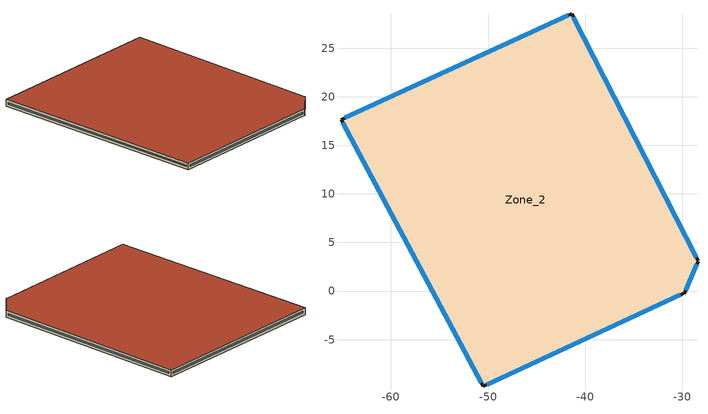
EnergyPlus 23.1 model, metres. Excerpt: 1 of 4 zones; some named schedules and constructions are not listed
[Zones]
Zone_2
 floor outside (90.1-2019 Nonresidential CZ 0 Exterior Floor (Mass)): -28.39,3.14 -28.39,3.09 -29.79,-0.26 -29.84,-0.23 -50.49,-9.79 -65.13,17.65 -41.39,28.54 z6
 wall outside (Slab_Mass): -28.39,3.14 -41.39,28.54 -65.13,17.65 -50.49,-9.79 -29.84,-0.23 / -29.79,-0.26 -28.39,3.09 z6:7
 window (90.1-2019 Nonresidential CZ 0 Glazing (Operable)): -28.57,3.49 -41.2,28.18 / -41.75,28.37 -64.77,17.82 / -64.95,17.3 -50.68,-9.44 / -50.13,-9.62 -30.2,-0.39 z6.4:6.6; -29.65,0.09 -28.54,2.74 z6.37:6.63
 roof outside (300mmInsulation 200mmConcrete): -28.39,3.14 -41.39,28.54 -65.13,17.65 -50.49,-9.79 -29.84,-0.23 -29.79,-0.26 -28.39,3.09 z7
[Schedule:Week:Daily]
CoolAvail_Zone_0_33: 0751f345-d5d0-4307-82f3-f661a4568864, a9833b3b-96a0-4eeb-b85f-57d8929c6c3b, 6991269c-b9aa-462c-be79-98573f8d0a61, eb0878b3-3201-4963-849b-b377936ec55f, 54d93122-1fad-48d4-8ec2-a4cfbf200033, 5c68d9ec-dc0f-4dfd-beab-3e619356a6b8, 4bf384bc-5e5c-473d-892c-18a55ea4f0dd, 0751f345-d5d0-4307-82f3-f661a4568864, 0751f345-d5d0-4307-82f3-f661a4568864, 0751f345-d5d0-4307-82f3-f661a4568864, 0751f345-d5d0-4307-82f3-f661a4568864, 0751f345-d5d0-4307-82f3-f661a4568864
CoolAvail_Zone_0_34: 1d237bff-bf8c-4a10-b286-95ece04a3911, a270f472-fa93-46f8-802f-f71a098b546d, 5dcfa3f4-b48f-4ffc-97f2-7eb63f7d3d07, c3aa5494-24d3-45d7-b516-87bb8ec23d34, fcb18845-ebea-4f31-86f1-5df8cd48a16c, 7e4e7b01-f123-4645-ae35-0cb7e939616a, eb714231-5e28-41e3-a01c-13b8b684d4d4, 1d237bff-bf8c-4a10-b286-95ece04a3911, 1d237bff-bf8c-4a10-b286-95ece04a3911, 1d237bff-bf8c-4a10-b286-95ece04a3911, 1d237bff-bf8c-4a10-b286-95ece04a3911, 1d237bff-bf8c-4a10-b286-95ece04a3911
CoolAvail_Zone_0_35: 92efe9e2-8fc0-47f5-8cf7-b6b37387d511, 9ca8ac30-1fac-4a4f-8247-5fa3b6bc3194, e1ffd640-36df-4ba9-bec8-7214d73c8f23, ace8b4cc-fa45-47e6-bd7e-9b220a0ce9d3, 9bc6f879-6f12-4e5e-92e3-6dcfde522f6b, 42cb72ba-f8b0-4015-b5cc-5b2d875678a5, 16d26286-9ffe-45ec-bc67-76b47c479397, 92efe9e2-8fc0-47f5-8cf7-b6b37387d511, 92efe9e2-8fc0-47f5-8cf7-b6b37387d511, 92efe9e2-8fc0-47f5-8cf7-b6b37387d511, 92efe9e2-8fc0-47f5-8cf7-b6b37387d511, 92efe9e2-8fc0-47f5-8cf7-b6b37387d511
CoolAvail_Zone_0_36: 55e889dd-4dae-4995-898c-ad8a9f51bc7e, efd2cf05-2017-4947-b8c0-f33db4a4d276, bbe52437-5b37-4489-8386-9451a95b19c0, 4e98c0e8-78ad-4bcd-bc3e-7136227225ec, 48a03e43-781b-496d-8560-723c7cccdeba, d3388979-3c5e-4230-b6ec-aed395f75b32, 073c58c9-18f4-41aa-a3cf-339a2f768554, 55e889dd-4dae-4995-898c-ad8a9f51bc7e, 55e889dd-4dae-4995-898c-ad8a9f51bc7e, 55e889dd-4dae-4995-898c-ad8a9f51bc7e, 55e889dd-4dae-4995-898c-ad8a9f51bc7e, 55e889dd-4dae-4995-898c-ad8a9f51bc7e
CoolAvail_Zone_0_37: 4c017381-4d16-4731-8fc3-243971d0ee49, 56b3d4db-7811-4886-9d11-afb64cb48239, ee12e77f-b086-40be-be66-8df6dc27f018, 9bfb682e-c95d-4846-b03b-9c5e61eed766, 11fd3836-8318-4e2a-9168-f7956faec835, 1341e78b-528d-4e30-a45e-b60320c59b85, 9de0474e-88da-4eaa-a37d-2cb33c93be46, 4c017381-4d16-4731-8fc3-243971d0ee49, 4c017381-4d16-4731-8fc3-243971d0ee49, 4c017381-4d16-4731-8fc3-243971d0ee49, 4c017381-4d16-4731-8fc3-243971d0ee49, 4c017381-4d16-4731-8fc3-243971d0ee49
CoolAvail_Zone_0_38: 270d7265-5569-4834-836e-14ea763d14b1, 5eae2b4f-ba89-4de8-9a66-ed23d8c94ec3, 55e889dd-4dae-4995-898c-ad8a9f51bc7e, e72a30ee-afd5-4c38-81d4-1741d3bfc490, 0bbae650-4b85-4186-ac13-a2241a039b25, be537a29-df93-45f4-82a5-a6e540831097, 49085668-f089-4469-b7cc-5da6593c33dc, 270d7265-5569-4834-836e-14ea763d14b1, 270d7265-5569-4834-836e-14ea763d14b1, 270d7265-5569-4834-836e-14ea763d14b1, 270d7265-5569-4834-836e-14ea763d14b1, 270d7265-5569-4834-836e-14ea763d14b1
CoolAvail_Zone_0_39: d9cda4d7-83c8-4eee-a7c2-86543e136363, e7a00f94-053c-48a9-8857-31547de9dffd, a428bd8e-12c6-459a-b90d-f09008c16182, 242fbfea-2699-4b8a-83d8-3d7f9bf805f5, d8fa28f5-71eb-40ea-92b3-eef93bd57c1f, 62923899-5e16-4868-9bbc-d5b7a669018b, 4c017381-4d16-4731-8fc3-243971d0ee49, d9cda4d7-83c8-4eee-a7c2-86543e136363, d9cda4d7-83c8-4eee-a7c2-86543e136363, d9cda4d7-83c8-4eee-a7c2-86543e136363, d9cda4d7-83c8-4eee-a7c2-86543e136363, d9cda4d7-83c8-4eee-a7c2-86543e136363
CoolAvail_Zone_0_40: da5f4b4d-dbc2-42f8-9c61-a1093e0cfce0, 7786bc1d-82dd-45e1-aa3c-e3446434291e, 6ecc3e0a-1c9c-428f-9147-e0da24135b1c, 24888a63-5f46-49d5-9103-4fb353aede8d, 53d2ad7c-864c-4c22-800d-4cc73c71abeb, 653bcc18-584a-4a4d-844b-ff51c25d83ab, aaf7f26e-acc7-4833-9f34-67514808f927, da5f4b4d-dbc2-42f8-9c61-a1093e0cfce0, da5f4b4d-dbc2-42f8-9c61-a1093e0cfce0, da5f4b4d-dbc2-42f8-9c61-a1093e0cfce0, da5f4b4d-dbc2-42f8-9c61-a1093e0cfce0, da5f4b4d-dbc2-42f8-9c61-a1093e0cfce0
CoolAvail_Zone_0_41: e0fbb3e3-1790-40f9-b837-f81f6f4af33a, 4bb2f1eb-4b39-46c7-be44-016ac7675e0f, b4618ad0-6dee-4ba9-a1f5-5fce1e1d22b9, 829d56c1-4dec-43c7-8c0b-9f2590b03830, f75b9e9c-cf17-426e-89d1-433b077fe83e, 429c1c22-c32e-4cfb-a638-74580e387c76, 0d278512-de6f-450f-a460-ce0183404bb3, e0fbb3e3-1790-40f9-b837-f81f6f4af33a, e0fbb3e3-1790-40f9-b837-f81f6f4af33a, e0fbb3e3-1790-40f9-b837-f81f6f4af33a, e0fbb3e3-1790-40f9-b837-f81f6f4af33a, e0fbb3e3-1790-40f9-b837-f81f6f4af33a
CoolAvail_Zone_0_42: e3299096-3ba9-41dc-9eec-98134773bb99, 437932f8-a298-4c79-ad8c-b6ad7c0ea8db, 2af4db76-ab77-4d71-8a2c-f6efab897275, 1bf97493-2525-4d0f-a431-4bc4cad97bd5, 7ba00e10-ea66-41d7-b338-968975e884bb, e470dc39-ab2a-4b4f-97fd-8518ad8b71fa, 6eecb054-86b3-400c-984a-dcca1d5fbc71, e3299096-3ba9-41dc-9eec-98134773bb99, e3299096-3ba9-41dc-9eec-98134773bb99, e3299096-3ba9-41dc-9eec-98134773bb99, e3299096-3ba9-41dc-9eec-98134773bb99, e3299096-3ba9-41dc-9eec-98134773bb99
CoolAvail_Zone_0_43: 83a65efa-9942-4f7b-8ec6-2ade82dc0e54, 4f636e90-c16d-4f8c-b812-f952bd1f73c2, 9d2e7766-5901-4576-8308-77e6e8b5c36c, 4fc50a1c-80a5-43ac-9a14-739c7503c9ff, aa52cdaa-5805-4605-9570-7e2a462150d8, c998a4b0-9a3e-4008-8cde-3158e55a9a80, 3d8626cd-6cde-48c8-a51a-3dec61c5f29f, 83a65efa-9942-4f7b-8ec6-2ade82dc0e54, 83a65efa-9942-4f7b-8ec6-2ade82dc0e54, 83a65efa-9942-4f7b-8ec6-2ade82dc0e54, 83a65efa-9942-4f7b-8ec6-2ade82dc0e54, 83a65efa-9942-4f7b-8ec6-2ade82dc0e54
CoolAvail_Zone_0_44: 53be161d-a272-44c2-a9a0-b321baa7687b, 075dd050-284f-48c6-b7ff-b34be319de05, 370041b8-3d16-4a39-9a6d-19057aa695aa, d7daef8c-e683-487b-8e61-8b84068055ae, d06a8f00-f862-418e-b585-eecbe0213b45, 2f645762-0e42-45aa-8577-e72d75af2df0, 64f102bd-1efe-44ce-a83b-11cafd964ddf, 53be161d-a272-44c2-a9a0-b321baa7687b, 53be161d-a272-44c2-a9a0-b321baa7687b, 53be161d-a272-44c2-a9a0-b321baa7687b, 53be161d-a272-44c2-a9a0-b321baa7687b, 53be161d-a272-44c2-a9a0-b321baa7687b
CoolAvail_Zone_0_45: bc7b5fe1-1840-40fd-a980-6b40b1dd7ed4, 88bc864f-68e4-4239-8a9a-7675c4ee05d2, 95e74dce-d210-4ab4-8928-48d33d6a8e2e, 492ee7e6-851f-48a4-aaf2-d69dca00f25b, a428bd8e-12c6-459a-b90d-f09008c16182, ea4d0cee-9d29-4a0a-9eb6-c17ef6949f6f, bc7b5fe1-1840-40fd-a980-6b40b1dd7ed4, bc7b5fe1-1840-40fd-a980-6b40b1dd7ed4, bc7b5fe1-1840-40fd-a980-6b40b1dd7ed4, bc7b5fe1-1840-40fd-a980-6b40b1dd7ed4, bc7b5fe1-1840-40fd-a980-6b40b1dd7ed4, bc7b5fe1-1840-40fd-a980-6b40b1dd7ed4
CoolAvail_Zone_0_46: 2e1048d4-6ae0-4844-96f5-6b8076d62b1c, 437932f8-a298-4c79-ad8c-b6ad7c0ea8db, de04d04a-28f8-4919-8fdf-c7397844d0ba, beef557f-be53-43da-b185-b81690d14c17, acd2e928-20f6-4991-8987-061cebab4bc7, 0769ad89-4922-46fa-86be-e5e11f80f1fa, 811eb0c4-df39-463f-a63d-4e00d9b2817e, 2e1048d4-6ae0-4844-96f5-6b8076d62b1c, 2e1048d4-6ae0-4844-96f5-6b8076d62b1c, 2e1048d4-6ae0-4844-96f5-6b8076d62b1c, 2e1048d4-6ae0-4844-96f5-6b8076d62b1c, 2e1048d4-6ae0-4844-96f5-6b8076d62b1c
CoolAvail_Zone_0_47: cfd1e8fc-f152-420b-92c9-655756a89879, 5fa0f4bf-647c-4e6c-bee9-f088ca3543b6, 0ca525b6-70f5-47a1-a66d-1491c270857f, 5edebba6-9b0d-41ef-b9bf-9f6c766f65e7, e5894386-8ebf-482e-8deb-2937a90b46d1, 520a3510-b5ef-42aa-a8dd-2d4a8aa3f53d, 7885c442-17fd-4be5-921d-82c1dd1a4911, cfd1e8fc-f152-420b-92c9-655756a89879, cfd1e8fc-f152-420b-92c9-655756a89879, cfd1e8fc-f152-420b-92c9-655756a89879, cfd1e8fc-f152-420b-92c9-655756a89879, cfd1e8fc-f152-420b-92c9-655756a89879
CoolAvail_Zone_0_48: f125d40a-070c-441a-87dd-d8b757f258c0, 2bdd6978-0b3d-4123-ae65-399032827d53, 6d3ce674-8959-4e7a-b9fb-a9f12f32f55c, ca12e35a-9830-41a2-9af4-f84982a6c99b, 61e857f3-1a93-4600-857d-8f1b3b0baa42, 9bc08fb0-1c56-410e-8b02-d8d992bc0d0f, e67b2c6a-2373-4d80-82e6-7d4b09873641, f125d40a-070c-441a-87dd-d8b757f258c0, f125d40a-070c-441a-87dd-d8b757f258c0, f125d40a-070c-441a-87dd-d8b757f258c0, f125d40a-070c-441a-87dd-d8b757f258c0, f125d40a-070c-441a-87dd-d8b757f258c0
CoolAvail_Zone_0_49: 6d8738ae-b7f0-481f-8b64-ea539d91de79, fe6191ea-b40e-4ba5-bedb-806e67bd7129, 58537cc2-10a3-4b98-a934-05ca0b6b8b16, e186b510-1964-4f2e-8018-9372b270c878, 56d61a98-7be1-4fe1-b86d-2bb6e64d82b2, 87b03664-63c1-4720-b1e1-75cce14292a7, da3a957f-c48f-4e44-8c34-af53eea30d64, 6d8738ae-b7f0-481f-8b64-ea539d91de79, 6d8738ae-b7f0-481f-8b64-ea539d91de79, 6d8738ae-b7f0-481f-8b64-ea539d91de79, 6d8738ae-b7f0-481f-8b64-ea539d91de79, 6d8738ae-b7f0-481f-8b64-ea539d91de79
CoolAvail_Zone_0_50: 384e79f7-c269-4999-a78c-5518ff3f1f47, 6ecc3e0a-1c9c-428f-9147-e0da24135b1c, f4831268-3cc7-41c8-9b97-16e3ab9158ac, 616afa62-1e71-4496-9ab0-f47cd830bcd3, 5f462a69-151b-4296-952d-169091b6d376, 5098d5d9-c8d9-4b69-8103-d1a0706dc672, 2af04244-796f-44f3-a123-6d7aced4bae8, 384e79f7-c269-4999-a78c-5518ff3f1f47, 384e79f7-c269-4999-a78c-5518ff3f1f47, 384e79f7-c269-4999-a78c-5518ff3f1f47, 384e79f7-c269-4999-a78c-5518ff3f1f47, 384e79f7-c269-4999-a78c-5518ff3f1f47
CoolAvail_Zone_0_51: 3fd10801-7045-48b6-8b62-b64a2d27dad3, ab01f3cf-1fb5-4afb-b9a4-a822b94847c2, d26ac9f7-d369-4222-9e68-858facbd4585, ee1cbf8b-552b-4fe2-b724-9603f843b784, 41336966-1481-4f37-86a5-c677b9c4d6cb, e823f13c-565c-4668-a10e-62aeca33f097, 58872164-54ae-43be-81f7-6971f585854c, 3fd10801-7045-48b6-8b62-b64a2d27dad3, 3fd10801-7045-48b6-8b62-b64a2d27dad3, 3fd10801-7045-48b6-8b62-b64a2d27dad3, 3fd10801-7045-48b6-8b62-b64a2d27dad3, 3fd10801-7045-48b6-8b62-b64a2d27dad3
CoolAvail_Zone_0_52: 7a5c81d5-b2a1-4d21-9557-3803c2419c3a, 7a5c81d5-b2a1-4d21-9557-3803c2419c3a, 7a5c81d5-b2a1-4d21-9557-3803c2419c3a, 7a5c81d5-b2a1-4d21-9557-3803c2419c3a, 7a5c81d5-b2a1-4d21-9557-3803c2419c3a, 7a5c81d5-b2a1-4d21-9557-3803c2419c3a, 7a5c81d5-b2a1-4d21-9557-3803c2419c3a, 7a5c81d5-b2a1-4d21-9557-3803c2419c3a, 7a5c81d5-b2a1-4d21-9557-3803c2419c3a, 7a5c81d5-b2a1-4d21-9557-3803c2419c3a, 7a5c81d5-b2a1-4d21-9557-3803c2419c3a, 7a5c81d5-b2a1-4d21-9557-3803c2419c3a
NatVentAvail_Zone_0_23: de7f1e9e-99f2-4530-bda8-a19bc34c7435, d56bf0af-3291-4f40-954d-ae387b4934eb, efd51ebc-5a75-44d6-b48b-5e39b90eab37, 50e62b72-050b-4bc5-816a-ec6022259602, df565528-e983-4a2f-9af0-023e517ec1fa, 6e948c41-f58b-4d70-b735-693d7d23265e, a4a8dd3c-0be9-4958-a505-003e072e7be9, de7f1e9e-99f2-4530-bda8-a19bc34c7435, de7f1e9e-99f2-4530-bda8-a19bc34c7435, de7f1e9e-99f2-4530-bda8-a19bc34c7435, de7f1e9e-99f2-4530-bda8-a19bc34c7435, de7f1e9e-99f2-4530-bda8-a19bc34c7435
NatVentAvail_Zone_0_24: ad55d434-6db8-480e-95ab-e4f5d2595acd, a91e2977-43bb-450e-858d-649fe32d594d, abaccf0b-f572-463a-ba2b-06eaf9dbe2ba, 60e00c5c-3424-42d9-a3b6-d22fd73a13ea, 9e92f452-ab2d-48ad-be8d-61b9bccbf211, 70c445c9-8c4a-4ff4-bf46-6278130bf734, e5ad0523-6fc6-447b-b171-9b96cebabecb, ad55d434-6db8-480e-95ab-e4f5d2595acd, ad55d434-6db8-480e-95ab-e4f5d2595acd, ad55d434-6db8-480e-95ab-e4f5d2595acd, ad55d434-6db8-480e-95ab-e4f5d2595acd, ad55d434-6db8-480e-95ab-e4f5d2595acd
NatVentAvail_Zone_0_25: e60a5f49-7e7a-409f-a5c2-957077f7fe8b, cae3acfb-d161-43ed-a65f-a440bfac94b9, bc7b5fe1-1840-40fd-a980-6b40b1dd7ed4, eb492800-efa5-4de2-972e-05f03c372e6c, f8645bc8-e094-466c-b9be-c50dcc2c0e01, 54c767f8-6b98-40b6-b93c-19719c3d406e, 33a80775-8e47-4f3b-85fb-f9fe996c441c, e60a5f49-7e7a-409f-a5c2-957077f7fe8b, e60a5f49-7e7a-409f-a5c2-957077f7fe8b, e60a5f49-7e7a-409f-a5c2-957077f7fe8b, e60a5f49-7e7a-409f-a5c2-957077f7fe8b, e60a5f49-7e7a-409f-a5c2-957077f7fe8b
NatVentAvail_Zone_0_26: 0cbc3ec2-dce3-40a9-9014-403458cbc8dd, 1aa73def-a9cd-4395-93c4-937f8a9c7bfa, 6403b646-7e0a-49ed-bd41-a394b5ecb90f, f5af6c6c-355f-4f13-a708-5c731e4a8922, 56ebb561-2b9d-4626-a585-189c94d4f024, 11e39c20-5615-48c8-8e21-3d2a08517842, 0a6634f9-ec93-4dce-9d44-1620e432f495, 0cbc3ec2-dce3-40a9-9014-403458cbc8dd, 0cbc3ec2-dce3-40a9-9014-403458cbc8dd, 0cbc3ec2-dce3-40a9-9014-403458cbc8dd, 0cbc3ec2-dce3-40a9-9014-403458cbc8dd, 0cbc3ec2-dce3-40a9-9014-403458cbc8dd
NatVentAvail_Zone_0_27: 6c88fd40-5f31-450c-9393-a7e399214261, 52a54ab8-a711-4575-a719-32434526ca14, 43894ad4-1c41-41d3-a07c-dbac19969555, 95a5ac8b-9768-4e2f-899a-ed802b7bd651, 75219a38-485e-43a5-963d-3f770a45d9b9, d17497ec-cfb7-448f-b247-fa41072ac7fb, c5cd9e20-25f1-4ee0-87f7-34e8a7739968, 6c88fd40-5f31-450c-9393-a7e399214261, 6c88fd40-5f31-450c-9393-a7e399214261, 6c88fd40-5f31-450c-9393-a7e399214261, 6c88fd40-5f31-450c-9393-a7e399214261, 6c88fd40-5f31-450c-9393-a7e399214261
NatVentAvail_Zone_0_28: c2340ad5-be74-4d5b-be4c-04cbdb4ba282, 9cf3de4a-76d9-48ab-a822-1107e02097d0, d1e8d99a-3b87-46d8-88cf-10c5f4c0c17d, d84190bc-0376-476d-adfe-1f034ada198a, 61485dd6-e631-4ce2-9767-25215d8ebb49, 03bf4b79-c2c3-4344-89ba-05eddc566799, c1c17925-6b74-4b8f-ab96-dfb09220ae7c, c2340ad5-be74-4d5b-be4c-04cbdb4ba282, c2340ad5-be74-4d5b-be4c-04cbdb4ba282, c2340ad5-be74-4d5b-be4c-04cbdb4ba282, c2340ad5-be74-4d5b-be4c-04cbdb4ba282, c2340ad5-be74-4d5b-be4c-04cbdb4ba282
NatVentAvail_Zone_0_29: ff0e8a08-df81-4f9d-be83-65e5951922e4, 2c3a381d-9128-48cc-820c-cfcb7cc501f0, 6434686c-1304-4504-b808-4a60f6fc532c, b04f077c-7212-4c9e-bb9e-593bd7841a87, 61485dd6-e631-4ce2-9767-25215d8ebb49, 61485dd6-e631-4ce2-9767-25215d8ebb49, 39aa7a91-198b-4df9-b764-e6eb28f0fa9e, ff0e8a08-df81-4f9d-be83-65e5951922e4, ff0e8a08-df81-4f9d-be83-65e5951922e4, ff0e8a08-df81-4f9d-be83-65e5951922e4, ff0e8a08-df81-4f9d-be83-65e5951922e4, ff0e8a08-df81-4f9d-be83-65e5951922e4
NatVentAvail_Zone_0_30: 41b53853-a552-4503-b7e5-1071de7ad9d3, 7044fa82-b730-4b54-957a-6b4e0acb6089, 992c108d-8940-4632-8c5b-5d86dac3d9d8, 553fa106-7b2d-489e-b323-310891abfb60, 15cf4543-948e-4174-ab51-d9cd40c68075, 7dafe37b-fc49-49e7-878a-efd7624627b4, f5c36937-e72b-4f26-8f07-e549246aa8e8, 41b53853-a552-4503-b7e5-1071de7ad9d3, 41b53853-a552-4503-b7e5-1071de7ad9d3, 41b53853-a552-4503-b7e5-1071de7ad9d3, 41b53853-a552-4503-b7e5-1071de7ad9d3, 41b53853-a552-4503-b7e5-1071de7ad9d3
NatVentAvail_Zone_0_31: f640a357-9ec9-42f9-af0e-58ae4c6e4841, ebcd0586-00f9-48aa-a8c0-36410e76e89c, 6434686c-1304-4504-b808-4a60f6fc532c, cff2886b-0550-4b7a-826d-b4a198f4f12a, 61e1d887-13d5-440e-85c7-ecb42f406aad, 1bf994b8-c66c-4d30-ada4-7d5ca9fbeef9, 767f3143-d315-4cdb-b770-c6badc22e338, f640a357-9ec9-42f9-af0e-58ae4c6e4841, f640a357-9ec9-42f9-af0e-58ae4c6e4841, f640a357-9ec9-42f9-af0e-58ae4c6e4841, f640a357-9ec9-42f9-af0e-58ae4c6e4841, f640a357-9ec9-42f9-af0e-58ae4c6e4841
NatVentAvail_Zone_0_32: f24ec32e-0b9c-4a1d-b664-ca4429b9edc5, 9801e66e-fc36-481a-b535-4e49cb259330, 2e372af8-76f4-413a-9955-fe3771615d8d, 2345a696-be97-46ca-ae24-72735c20d6e5, 08a3ac41-2459-4db3-a47a-67fd126cbd4f, 78615edc-84a0-410b-9399-bd0272c267e9, 2b9bfca6-dcb4-410c-99f8-06408d414f9f, f24ec32e-0b9c-4a1d-b664-ca4429b9edc5, f24ec32e-0b9c-4a1d-b664-ca4429b9edc5, f24ec32e-0b9c-4a1d-b664-ca4429b9edc5, f24ec32e-0b9c-4a1d-b664-ca4429b9edc5, f24ec32e-0b9c-4a1d-b664-ca4429b9edc5
NatVentAvail_Zone_0_33: f9ab3b8e-d1cb-4cf8-bbf6-3c8ae99a99b2, 19597206-7319-4ad3-9dad-73b51bdeb2ed, 55ecedcd-ba53-437e-8c77-201c372323f7, 3f5b5ff4-9619-40fb-ba1e-935a637db60c, e1796476-7959-4802-926e-a1c1d119acb1, 25122257-154d-46bf-98c0-2fe896b77df4, bef7c879-e1f0-4208-a671-c755df1716dc, f9ab3b8e-d1cb-4cf8-bbf6-3c8ae99a99b2, f9ab3b8e-d1cb-4cf8-bbf6-3c8ae99a99b2, f9ab3b8e-d1cb-4cf8-bbf6-3c8ae99a99b2, f9ab3b8e-d1cb-4cf8-bbf6-3c8ae99a99b2, f9ab3b8e-d1cb-4cf8-bbf6-3c8ae99a99b2
NatVentAvail_Zone_0_34: 56f10184-04c0-44e2-9a5a-0f91bd52b78a, f98b2947-6f38-43b2-9ca3-e6e9e4527134, 56267380-c45b-4560-b612-61c32aaac9d1, 8a73cb96-c104-43c5-a1a2-e458009fcfad, d7138475-210f-43af-8dd4-9e04d5911804, a01d4db6-b71a-483f-94c1-92db8d6e7e98, 629c876d-06d8-400a-a76b-1412f198e281, 56f10184-04c0-44e2-9a5a-0f91bd52b78a, 56f10184-04c0-44e2-9a5a-0f91bd52b78a, 56f10184-04c0-44e2-9a5a-0f91bd52b78a, 56f10184-04c0-44e2-9a5a-0f91bd52b78a, 56f10184-04c0-44e2-9a5a-0f91bd52b78a
NatVentAvail_Zone_0_35: 1dd403a0-c87f-40d1-9699-d0abc5160e1a, 5b83ad7e-5ec0-4fe7-b3c6-10f38a35e73b, a0c1673f-a9de-4e4f-baea-07259ba35ac4, effe21c2-5355-4447-b377-6e78b0e2f77e, 4a02cc98-567b-499e-9f7d-de86d8a5fd91, b22ca4f4-a1a4-4950-9b5b-b6a035f07967, 3858d9a0-03f6-436f-b5cb-b98d9a51f2e8, 1dd403a0-c87f-40d1-9699-d0abc5160e1a, 1dd403a0-c87f-40d1-9699-d0abc5160e1a, 1dd403a0-c87f-40d1-9699-d0abc5160e1a, 1dd403a0-c87f-40d1-9699-d0abc5160e1a, 1dd403a0-c87f-40d1-9699-d0abc5160e1a
NatVentAvail_Zone_0_36: e1056f30-91aa-4e3c-99cc-b785006790fe, 7f74cc13-0549-4400-bfd8-d99739242631, 2ad2ed42-4807-4a7f-a352-f1ba84c4a3b5, 69ce7ae0-5c02-4db5-ae4e-34bc09dbb1e3, d09c0587-0c88-4fad-92d5-e3793a5fb68e, 29a753cc-b61b-470b-9186-7965575bdb27, bc7b5fe1-1840-40fd-a980-6b40b1dd7ed4, e1056f30-91aa-4e3c-99cc-b785006790fe, e1056f30-91aa-4e3c-99cc-b785006790fe, e1056f30-91aa-4e3c-99cc-b785006790fe, e1056f30-91aa-4e3c-99cc-b785006790fe, e1056f30-91aa-4e3c-99cc-b785006790fe
NatVentAvail_Zone_0_37: 61485dd6-e631-4ce2-9767-25215d8ebb49, 038d6500-814f-4635-8bc6-1469068f7702, cc1ae8a5-1ff4-4a38-abc6-ee021185acd6, f154c38b-6c91-44e8-87ba-1c3490155caf, b0ec72b7-ddc8-449d-9605-8c4b2d0ed389, d5fbcdae-03d4-4c8e-b897-6869c87439ac, e1c16c06-ea70-4453-9cb8-f7e240ad073a, 61485dd6-e631-4ce2-9767-25215d8ebb49, 61485dd6-e631-4ce2-9767-25215d8ebb49, 61485dd6-e631-4ce2-9767-25215d8ebb49, 61485dd6-e631-4ce2-9767-25215d8ebb49, 61485dd6-e631-4ce2-9767-25215d8ebb49
NatVentAvail_Zone_0_38: 1157d62d-ef46-4c61-a5f5-c036fbc25783, 4c2f00eb-7bb0-4033-8761-945ab04797dd, e1056f30-91aa-4e3c-99cc-b785006790fe, b892c0e5-4bca-4b11-b21e-aa417bb72506, 456fe283-0124-4ef2-afb8-3d0c076f78c5, d4788c59-ea42-4810-ae83-f7cd95bd6536, ad524eb8-b518-4079-be9b-2e99b6f66a6c, 1157d62d-ef46-4c61-a5f5-c036fbc25783, 1157d62d-ef46-4c61-a5f5-c036fbc25783, 1157d62d-ef46-4c61-a5f5-c036fbc25783, 1157d62d-ef46-4c61-a5f5-c036fbc25783, 1157d62d-ef46-4c61-a5f5-c036fbc25783
NatVentAvail_Zone_0_39: a428bd8e-12c6-459a-b90d-f09008c16182, 131ee72d-a4d2-47ee-a3ec-977afa6b61ca, d9cda4d7-83c8-4eee-a7c2-86543e136363, db5b8011-60be-41df-bf31-af554de41b79, 914fd51d-d336-4507-bfc4-05a1d510f904, 20694168-c848-46bc-b18f-d99b0245292c, 61485dd6-e631-4ce2-9767-25215d8ebb49, a428bd8e-12c6-459a-b90d-f09008c16182, a428bd8e-12c6-459a-b90d-f09008c16182, a428bd8e-12c6-459a-b90d-f09008c16182, a428bd8e-12c6-459a-b90d-f09008c16182, a428bd8e-12c6-459a-b90d-f09008c16182
NatVentAvail_Zone_0_40: b04f077c-7212-4c9e-bb9e-593bd7841a87, 3164a7d1-9dee-45ae-9c62-fa1aa872e76b, 11d36164-32f3-468c-a03a-b066bcd55c93, 781ca952-8fc4-4fe7-a676-224ee330a76f, 29cee232-77b9-45a6-a797-4d83b3241d0b, f65736d9-18a9-44aa-ae09-a6bd0f50e2f1, 4a0d59f7-54dc-4879-b8ca-4aa9a232d943, b04f077c-7212-4c9e-bb9e-593bd7841a87, b04f077c-7212-4c9e-bb9e-593bd7841a87, b04f077c-7212-4c9e-bb9e-593bd7841a87, b04f077c-7212-4c9e-bb9e-593bd7841a87, b04f077c-7212-4c9e-bb9e-593bd7841a87
NatVentAvail_Zone_0_41: ff21f3e1-ad11-422e-beb7-62635bf72878, 7e6da416-2f68-4eb6-82ef-a13fb2ace2be, 5e8d9300-8c1f-467f-8213-bfedb9906c80, b8832e98-2c86-4b7b-ac49-73ee50bb343e, 8bb6e9c3-785a-460b-8b01-101cf8141918, 4989128a-5a95-4f3d-a8d9-81180fc80b0b, ac75ad33-19a6-4c00-99c9-cbcb666fd0ad, ff21f3e1-ad11-422e-beb7-62635bf72878, ff21f3e1-ad11-422e-beb7-62635bf72878, ff21f3e1-ad11-422e-beb7-62635bf72878, ff21f3e1-ad11-422e-beb7-62635bf72878, ff21f3e1-ad11-422e-beb7-62635bf72878
NatVentAvail_Zone_0_42: d654c112-5fc0-4bc3-aced-636c573ddf53, 864d49f8-482e-4575-b97c-55412d0c8e2c, 75f33594-1c0d-4d40-8c17-9ce73df7111a, 50d419e9-199e-4588-b068-29dd72fa84aa, 3841d354-a250-4341-8a61-66ce2b5e801f, 4819ebdb-2aae-4ebc-ab81-8325c3a02aff, 7a0f5c0e-cf29-45fd-8671-84f70cd9c99f, d654c112-5fc0-4bc3-aced-636c573ddf53, d654c112-5fc0-4bc3-aced-636c573ddf53, d654c112-5fc0-4bc3-aced-636c573ddf53, d654c112-5fc0-4bc3-aced-636c573ddf53, d654c112-5fc0-4bc3-aced-636c573ddf53
NatVentAvail_Zone_0_43: 3ac146cd-6d2f-4339-9cac-8a1738f2daa6, bcb2fed4-2284-4aab-8135-a19afedcd7b0, fba7f11a-42ea-420a-8e72-72b84d076d15, a5b145b6-5151-4797-b08c-77e1e3d05dc0, 40b0c66f-7964-4f91-a29b-4369ed8e2800, e2073d27-2460-499c-8f0f-9ffd42d3906f, 873f2d51-0b14-4b62-9e70-0e6ee2d424db, 3ac146cd-6d2f-4339-9cac-8a1738f2daa6, 3ac146cd-6d2f-4339-9cac-8a1738f2daa6, 3ac146cd-6d2f-4339-9cac-8a1738f2daa6, 3ac146cd-6d2f-4339-9cac-8a1738f2daa6, 3ac146cd-6d2f-4339-9cac-8a1738f2daa6
NatVentAvail_Zone_0_44: e6807f9e-3107-489d-b2d9-ecfef6bb4bd5, fdcce3a1-b9d1-4c8e-b957-c25b89e9f3aa, 714666c1-f84e-413c-bea4-53c6f4f94ed8, 8ccc19d3-859d-4cd2-9a75-10658b156856, ea84c7e8-31e4-48e3-8951-1e0997181849, 7bd97160-4387-4d6c-8d07-83ba8b49d7f2, 928d66dd-2f90-40a2-858f-64c55f91a028, e6807f9e-3107-489d-b2d9-ecfef6bb4bd5, e6807f9e-3107-489d-b2d9-ecfef6bb4bd5, e6807f9e-3107-489d-b2d9-ecfef6bb4bd5, e6807f9e-3107-489d-b2d9-ecfef6bb4bd5, e6807f9e-3107-489d-b2d9-ecfef6bb4bd5
NatVentAvail_Zone_0_45: 073c58c9-18f4-41aa-a3cf-339a2f768554, 7044fa82-b730-4b54-957a-6b4e0acb6089, d92598d0-d258-4227-9cf8-cc092b1ef21e, 6420ae8b-67dd-40e7-92c2-bc2b356ef0d9, d9cda4d7-83c8-4eee-a7c2-86543e136363, 4aa5f7c9-0a03-4be0-af43-87901858be94, 073c58c9-18f4-41aa-a3cf-339a2f768554, 073c58c9-18f4-41aa-a3cf-339a2f768554, 073c58c9-18f4-41aa-a3cf-339a2f768554, 073c58c9-18f4-41aa-a3cf-339a2f768554, 073c58c9-18f4-41aa-a3cf-339a2f768554, 073c58c9-18f4-41aa-a3cf-339a2f768554
NatVentAvail_Zone_0_46: 89c45178-2a06-4fb2-9ccd-b33d2054a1e8, 864d49f8-482e-4575-b97c-55412d0c8e2c, 1cde99be-ce0b-4ef2-b2b0-692f3dd98041, b84f5d9f-f064-445a-9e92-4a558ce118ac, 6c8f5934-2566-4c65-a969-fc0d4a1f0bea, bc5f864e-4217-4bd8-a312-e2022c529d52, f6c0e0a4-1e47-4fe7-aa0e-32a8bd2f4658, 89c45178-2a06-4fb2-9ccd-b33d2054a1e8, 89c45178-2a06-4fb2-9ccd-b33d2054a1e8, 89c45178-2a06-4fb2-9ccd-b33d2054a1e8, 89c45178-2a06-4fb2-9ccd-b33d2054a1e8, 89c45178-2a06-4fb2-9ccd-b33d2054a1e8
NatVentAvail_Zone_0_47: 97cf4945-1571-4503-a657-ee18a2ee3ac8, d55e50e7-8eb9-41be-8621-9fa06e48a962, 6b961552-406d-43b1-9a5d-da647dd9c0de, 4ebca92e-9dce-4ca5-9792-4afb81114951, 3ce68b3a-7093-4530-870d-323cbdaa17a6, 61915d63-1ef5-4e48-8f8d-8cccd37621b9, 2ffda844-1f0f-4c20-ad69-54e02729967d, 97cf4945-1571-4503-a657-ee18a2ee3ac8, 97cf4945-1571-4503-a657-ee18a2ee3ac8, 97cf4945-1571-4503-a657-ee18a2ee3ac8, 97cf4945-1571-4503-a657-ee18a2ee3ac8, 97cf4945-1571-4503-a657-ee18a2ee3ac8
NatVentAvail_Zone_0_48: f11c9ccd-bca3-4491-8976-f949b481069d, 253bac40-9bc7-42b1-a152-c9822ff80c7e, 4a3e8956-89d9-4a52-ac85-13b84352112b, edbf6619-e3a0-4945-8d8a-fe25848fc630, b3074e9a-923f-4ddd-8ef6-66ffbc02cce0, 1936191a-57ff-40cf-b891-ad066edc8a2b, c077c144-7486-4cd4-af60-22e2215d7657, f11c9ccd-bca3-4491-8976-f949b481069d, f11c9ccd-bca3-4491-8976-f949b481069d, f11c9ccd-bca3-4491-8976-f949b481069d, f11c9ccd-bca3-4491-8976-f949b481069d, f11c9ccd-bca3-4491-8976-f949b481069d
NatVentAvail_Zone_0_49: 7ae4a458-3077-405b-9ebe-07b87cee4914, e653c413-f38d-48e0-9ede-2d4cbaed1d01, f5945ef8-1bb7-44bd-9b80-3400c0f5772e, 54a298d6-b663-4115-a635-44fbd73c64c9, af40b325-222e-492b-8c34-7a1b5756d4da, 8cc18098-1f87-4791-838a-da766c44f6da, 2865fcdd-06aa-4857-81ee-130b76afbc98, 7ae4a458-3077-405b-9ebe-07b87cee4914, 7ae4a458-3077-405b-9ebe-07b87cee4914, 7ae4a458-3077-405b-9ebe-07b87cee4914, 7ae4a458-3077-405b-9ebe-07b87cee4914, 7ae4a458-3077-405b-9ebe-07b87cee4914
NatVentAvail_Zone_0_50: fa7d08ef-04ee-4192-b345-ed3952e83174, 11d36164-32f3-468c-a03a-b066bcd55c93, 98cfd99c-dc69-434b-895a-6071e0b57e61, bc1168e9-b53d-4244-89e0-da59fb5ef5d1, eed4058b-e67b-457a-854a-bd524a8788a6, 8c02d131-b84c-43f2-81fe-49587ef0e36d, 936f9f77-77d7-408c-9211-d0ef57088824, fa7d08ef-04ee-4192-b345-ed3952e83174, fa7d08ef-04ee-4192-b345-ed3952e83174, fa7d08ef-04ee-4192-b345-ed3952e83174, fa7d08ef-04ee-4192-b345-ed3952e83174, fa7d08ef-04ee-4192-b345-ed3952e83174
NatVentAvail_Zone_0_51: a05378af-33c4-486b-b78f-6484e672da14, ab7c4253-83bd-4225-b18c-3528a86c6572, d9a0dce3-9f35-40ed-85e6-6daf6550628f, 6c565c6d-fe7c-43e2-936a-24a21869505e, bc12d5bc-9d96-40f5-bc06-9cb83659654c, 446b5c32-f3de-434d-ba93-83a706df43da, 1bf994b8-c66c-4d30-ada4-7d5ca9fbeef9, a05378af-33c4-486b-b78f-6484e672da14, a05378af-33c4-486b-b78f-6484e672da14, a05378af-33c4-486b-b78f-6484e672da14, a05378af-33c4-486b-b78f-6484e672da14, a05378af-33c4-486b-b78f-6484e672da14
NatVentAvail_Zone_0_52: 51c9140a-e74a-459f-adec-9300fa005f54, 51c9140a-e74a-459f-adec-9300fa005f54, 51c9140a-e74a-459f-adec-9300fa005f54, 51c9140a-e74a-459f-adec-9300fa005f54, 51c9140a-e74a-459f-adec-9300fa005f54, 51c9140a-e74a-459f-adec-9300fa005f54, 51c9140a-e74a-459f-adec-9300fa005f54, 51c9140a-e74a-459f-adec-9300fa005f54, 51c9140a-e74a-459f-adec-9300fa005f54, 51c9140a-e74a-459f-adec-9300fa005f54, 51c9140a-e74a-459f-adec-9300fa005f54, 51c9140a-e74a-459f-adec-9300fa005f54
CoolAvail_Zone_1_0: e139faef-dd91-4b52-af90-3c09d61c8b9b, 1341e78b-528d-4e30-a45e-b60320c59b85, 0e725015-4a8c-4940-9af5-2fdc0568d28d, 7e975f8a-daf6-4f0a-af98-5931a8a5821a, c5206e29-a59c-4102-b2d1-60042251d72d, e1d9e0e9-2a74-4250-a131-435a76149c2e, e4920be8-fbbb-4524-adf0-fd4a00646c17, e139faef-dd91-4b52-af90-3c09d61c8b9b, e139faef-dd91-4b52-af90-3c09d61c8b9b, e139faef-dd91-4b52-af90-3c09d61c8b9b, e139faef-dd91-4b52-af90-3c09d61c8b9b, e139faef-dd91-4b52-af90-3c09d61c8b9b
CoolAvail_Zone_1_1: e1ffd640-36df-4ba9-bec8-7214d73c8f23, 9b036896-8c2e-4553-bb71-8d52d768c25e, 6855f802-271c-42cf-a429-4003c9f20fe4, 942ea984-4e8d-4173-b445-8a64299242c8, fe1a7216-9ed0-4155-9c83-bd43345863c3, d6fcf2d3-ed8b-4bce-a7fd-cc2f195ddd66, cdf51145-e6c8-40a1-98f4-3fe3bbfc9d5d, e1ffd640-36df-4ba9-bec8-7214d73c8f23, e1ffd640-36df-4ba9-bec8-7214d73c8f23, e1ffd640-36df-4ba9-bec8-7214d73c8f23, e1ffd640-36df-4ba9-bec8-7214d73c8f23, e1ffd640-36df-4ba9-bec8-7214d73c8f23
CoolAvail_Zone_1_2: 6d7bab89-3dd2-4a2a-980c-d5dbf2e5629f, 5ec860b8-102b-4f4d-ad32-cc36e88105d3, fe1a7216-9ed0-4155-9c83-bd43345863c3, 14896a8d-0631-4649-b244-07fce4fed6ab, 1341e78b-528d-4e30-a45e-b60320c59b85, be8dd3b4-f6d2-4991-97a6-fc320cdea01d, e0bfb499-300a-4e5b-9a03-28fb9fc2f6eb, 6d7bab89-3dd2-4a2a-980c-d5dbf2e5629f, 6d7bab89-3dd2-4a2a-980c-d5dbf2e5629f, 6d7bab89-3dd2-4a2a-980c-d5dbf2e5629f, 6d7bab89-3dd2-4a2a-980c-d5dbf2e5629f, 6d7bab89-3dd2-4a2a-980c-d5dbf2e5629f
CoolAvail_Zone_1_3: 507109d8-bdb6-46f6-90d9-1e9e6d4d34af, 405c8683-b90c-4137-b80a-822300f4e663, 5d6ab1d3-a4ab-4612-9b39-9f9fc36dc4c3, 5217f92c-8f1c-4415-8e49-4966e8e7a048, e7c53d2e-b08b-4f3b-875c-374245485bc5, e139faef-dd91-4b52-af90-3c09d61c8b9b, d7088028-ae29-4fae-bb87-3467aee70059, 507109d8-bdb6-46f6-90d9-1e9e6d4d34af, 507109d8-bdb6-46f6-90d9-1e9e6d4d34af, 507109d8-bdb6-46f6-90d9-1e9e6d4d34af, 507109d8-bdb6-46f6-90d9-1e9e6d4d34af, 507109d8-bdb6-46f6-90d9-1e9e6d4d34af
CoolAvail_Zone_1_4: 181cbb93-2ea2-4e56-9a97-daaf5760b69c, 3271d0e9-dabd-4013-96c2-c9a675704d85, 3606d2f2-71d1-41fa-bcf1-61cdd68cea28, 696cd062-a0ca-4681-bc2c-ef2fec24c629, 24161a52-7ef5-423d-bce1-480d60a914e5, a1502337-8fa2-4b67-8083-f5fd90a0fce3, 3271d0e9-dabd-4013-96c2-c9a675704d85, 181cbb93-2ea2-4e56-9a97-daaf5760b69c, 181cbb93-2ea2-4e56-9a97-daaf5760b69c, 181cbb93-2ea2-4e56-9a97-daaf5760b69c, 181cbb93-2ea2-4e56-9a97-daaf5760b69c, 181cbb93-2ea2-4e56-9a97-daaf5760b69c
CoolAvail_Zone_1_5: 0d6fa12f-1980-43c9-82f5-41352b0a078c, d628363f-36f6-4d77-917a-9fbd46961b10, 8f4ce5b9-4189-47bd-8a0d-4fa41aece396, 03527a3e-baeb-407b-81a1-704a11f4b5b4, 491a3cd3-0e73-4b9e-afa2-2a7eb76c1ec6, 54696f42-ad4f-44c4-8b4e-293045699f87, c0a99d02-b1a5-4058-881d-029defe54c2b, 0d6fa12f-1980-43c9-82f5-41352b0a078c, 0d6fa12f-1980-43c9-82f5-41352b0a078c, 0d6fa12f-1980-43c9-82f5-41352b0a078c, 0d6fa12f-1980-43c9-82f5-41352b0a078c, 0d6fa12f-1980-43c9-82f5-41352b0a078c
CoolAvail_Zone_1_6: fdd3c5a3-5bd8-4609-a352-ebd756101354, 56267380-c45b-4560-b612-61c32aaac9d1, 2be57888-a557-436b-a280-11778025c769, e609bc98-d41e-4fce-b2ec-000b11c8b761, de1ed153-2a73-43a9-a834-23e42c55353e, dc9b35e0-72ed-4bff-be4f-fdf3eb4c0364, 9bc6f879-6f12-4e5e-92e3-6dcfde522f6b, fdd3c5a3-5bd8-4609-a352-ebd756101354, fdd3c5a3-5bd8-4609-a352-ebd756101354, fdd3c5a3-5bd8-4609-a352-ebd756101354, fdd3c5a3-5bd8-4609-a352-ebd756101354, fdd3c5a3-5bd8-4609-a352-ebd756101354
CoolAvail_Zone_1_7: e6c9869e-4ab9-41d2-8e5a-57159cd9a203, 71474f7a-adb3-4dfd-8f42-d197250ad15c, 1c7c54f3-0d90-44bc-906d-11d4ee0d6474, 29c26bbb-7755-4cf5-bf90-fc0a07fa62d0, 74d162ef-5ceb-4c9e-9eb7-6e335852fa48, f31dae9f-5dac-4a82-8d32-c1a56939cc80, afd4c80d-40c9-442a-b17e-7e9a689c2937, e6c9869e-4ab9-41d2-8e5a-57159cd9a203, e6c9869e-4ab9-41d2-8e5a-57159cd9a203, e6c9869e-4ab9-41d2-8e5a-57159cd9a203, e6c9869e-4ab9-41d2-8e5a-57159cd9a203, e6c9869e-4ab9-41d2-8e5a-57159cd9a203
CoolAvail_Zone_1_8: 09b1d2fd-b6e9-43a1-b389-5d0fcee3027c, 609e9ba4-9cb2-4779-9d6f-537cc656cf92, be764fb5-36c2-4ab1-bb9c-c30a7a049211, 9940e2f4-c4d1-421e-8dc8-05e57e813271, 73abb4e4-82cb-4ac7-bc8a-93b2b930931e, 2475d330-fde3-4f4c-b7da-b0b89983439e, 88bc864f-68e4-4239-8a9a-7675c4ee05d2, 09b1d2fd-b6e9-43a1-b389-5d0fcee3027c, 09b1d2fd-b6e9-43a1-b389-5d0fcee3027c, 09b1d2fd-b6e9-43a1-b389-5d0fcee3027c, 09b1d2fd-b6e9-43a1-b389-5d0fcee3027c, 09b1d2fd-b6e9-43a1-b389-5d0fcee3027c
CoolAvail_Zone_1_9: eff5c449-04dd-4b65-9b1e-11552b5e3d73, e478cef3-0cca-4241-89e9-9b03335b9420, 88bc864f-68e4-4239-8a9a-7675c4ee05d2, c50ff43b-7dc6-43eb-bf56-88fabca06e85, 72f6dcb5-bc14-4e1b-ab67-01f25bb48798, dbf9e593-9f14-44c8-8e21-58b0d7745a3b, 514e958c-5a5a-45d0-bee4-701500a85d72, eff5c449-04dd-4b65-9b1e-11552b5e3d73, eff5c449-04dd-4b65-9b1e-11552b5e3d73, eff5c449-04dd-4b65-9b1e-11552b5e3d73, eff5c449-04dd-4b65-9b1e-11552b5e3d73, eff5c449-04dd-4b65-9b1e-11552b5e3d73
CoolAvail_Zone_1_10: 2d87e847-d6bc-4e59-be78-b2d198746687, 88bc864f-68e4-4239-8a9a-7675c4ee05d2, c7547a26-8cf3-4017-83b6-5c3c7e2f7f96, 1e1a483a-106e-438e-acf7-6fe0fa2445a5, 00187daf-80d5-41b8-8613-5bfddec09bb8, ec18541e-769d-47ee-bf9a-5d20b52ccf15, 33e5aab0-a3d7-4716-8e1f-8ce6e53eb4f2, 2d87e847-d6bc-4e59-be78-b2d198746687, 2d87e847-d6bc-4e59-be78-b2d198746687, 2d87e847-d6bc-4e59-be78-b2d198746687, 2d87e847-d6bc-4e59-be78-b2d198746687, 2d87e847-d6bc-4e59-be78-b2d198746687
CoolAvail_Zone_1_11: 88bc864f-68e4-4239-8a9a-7675c4ee05d2, 41155281-5e99-4c40-99c5-51bce0016a85, c57900ae-2146-4dc2-8c79-d118565bd8ea, 9f88eb54-c6d2-4ec2-b469-09196186388c, f16c0d35-807a-444a-b8cf-bbb188a70943, 666f6cc6-601a-4f3a-a0f3-43ea272f52cb, 5daa2db3-72a7-4d73-abf8-06657575d0c5, 88bc864f-68e4-4239-8a9a-7675c4ee05d2, 88bc864f-68e4-4239-8a9a-7675c4ee05d2, 88bc864f-68e4-4239-8a9a-7675c4ee05d2, 88bc864f-68e4-4239-8a9a-7675c4ee05d2, 88bc864f-68e4-4239-8a9a-7675c4ee05d2
CoolAvail_Zone_1_12: 06c2e3ab-fdfa-4f08-a1e2-bd306bd98cf1, 113380b5-2bd0-4fb2-bc20-a8029097dfbb, 45458cd8-2012-4ad2-a0da-6fca4a67c8ae, 1eda97b3-45b2-406d-9409-1aa8dc23988d, 2cee4ced-1a43-4f58-b07f-9500e88d36c3, 31411a7c-1994-4072-b603-25a6234c0245, a9b977d9-2b0c-4575-9569-737bf5c34d18, 06c2e3ab-fdfa-4f08-a1e2-bd306bd98cf1, 06c2e3ab-fdfa-4f08-a1e2-bd306bd98cf1, 06c2e3ab-fdfa-4f08-a1e2-bd306bd98cf1, 06c2e3ab-fdfa-4f08-a1e2-bd306bd98cf1, 06c2e3ab-fdfa-4f08-a1e2-bd306bd98cf1
CoolAvail_Zone_1_13: c6e899ea-89f6-4f7f-aebf-0748696ec191, b8cb317f-cc27-4b66-9448-78638953c7bc, 29f68555-c4da-43f8-9c50-2d54c4440d96, fa37b88f-f77e-4b26-bc57-98cf8dff9829, 0567d5c3-9c99-4573-86f1-495131e97f39, 1b3ab3d3-c2f4-49f3-9e50-aaf1e4d51243, ff50d123-5d07-45af-87d1-317d87e420ba, c6e899ea-89f6-4f7f-aebf-0748696ec191, c6e899ea-89f6-4f7f-aebf-0748696ec191, c6e899ea-89f6-4f7f-aebf-0748696ec191, c6e899ea-89f6-4f7f-aebf-0748696ec191, c6e899ea-89f6-4f7f-aebf-0748696ec191
CoolAvail_Zone_1_14: cd729ca2-4f9c-4c21-bd79-2a9ccba31e9b, c1e06375-da6e-4f34-bcf5-0d8c4a237503, 6fc5614a-975f-4bef-ab9e-a93a041b6f05, 64823c54-d1a5-40ac-b19a-1c7dc18b08a9, 75495cc2-c308-49d4-abaf-3b506bcf5d7e, 1097e826-99ff-4d09-9b9c-5c3ce09aa3d1, cba1e584-4703-4c1f-9981-538f8898b077, cd729ca2-4f9c-4c21-bd79-2a9ccba31e9b, cd729ca2-4f9c-4c21-bd79-2a9ccba31e9b, cd729ca2-4f9c-4c21-bd79-2a9ccba31e9b, cd729ca2-4f9c-4c21-bd79-2a9ccba31e9b, cd729ca2-4f9c-4c21-bd79-2a9ccba31e9b
CoolAvail_Zone_1_15: f313cb56-f66c-4a60-9be3-3ff37311214c, 0ecfc8d5-79ac-4dd2-a2af-fedbd71d64dd, f3d8d757-ae33-4d6a-a43b-a6d25880b40f, 98cfd99c-dc69-434b-895a-6071e0b57e61, 0936dfbf-a161-4e1f-bff1-3ed7029bb0f0, b6f06b97-f992-4fca-a212-398f91ba816c, 852c9f66-d0d6-4971-af01-0b3da70167cb, f313cb56-f66c-4a60-9be3-3ff37311214c, f313cb56-f66c-4a60-9be3-3ff37311214c, f313cb56-f66c-4a60-9be3-3ff37311214c, f313cb56-f66c-4a60-9be3-3ff37311214c, f313cb56-f66c-4a60-9be3-3ff37311214c
CoolAvail_Zone_1_16: eb541d39-8202-485c-90c7-a6217f1a54be, ee4d1d20-11cb-42bd-9357-64614dac82b4, 8289fd5a-492b-4215-8f5f-057710a9bfa4, f89a437a-d284-40fd-9b65-f2c1e1cea5c8, 68ca7fc4-1032-4702-bae1-fb08bb984334, 8db679d0-5c8e-402e-a689-363b3f2478b5, 360b80f1-4b4f-4a68-827f-093302323fb7, eb541d39-8202-485c-90c7-a6217f1a54be, eb541d39-8202-485c-90c7-a6217f1a54be, eb541d39-8202-485c-90c7-a6217f1a54be, eb541d39-8202-485c-90c7-a6217f1a54be, eb541d39-8202-485c-90c7-a6217f1a54be
CoolAvail_Zone_1_17: 1b2b6074-64b4-44b2-b022-d0416d85388e, fa849e27-98dd-4e26-bb04-a0db2d14276f, f67edae3-4743-43db-9b5b-e3621d3d12f9, 4c017381-4d16-4731-8fc3-243971d0ee49, a5c1135d-f06d-43f9-980b-0f038b62cb33, 9541295b-7050-4611-8432-e45af9246ba3, 4e89c66a-5d79-416d-88f1-03c6c51c587d, 1b2b6074-64b4-44b2-b022-d0416d85388e, 1b2b6074-64b4-44b2-b022-d0416d85388e, 1b2b6074-64b4-44b2-b022-d0416d85388e, 1b2b6074-64b4-44b2-b022-d0416d85388e, 1b2b6074-64b4-44b2-b022-d0416d85388e
CoolAvail_Zone_1_18: 0a4c1e0f-d2d6-4ad0-9632-dd51c379a601, ac9af0b4-09c5-4e65-b3e5-d6f066466726, d06425a3-4846-4932-9b6f-9af3fcc81687, 0a4c1e0f-d2d6-4ad0-9632-dd51c379a601, 769a3474-4102-4fa2-959e-0c91957b690d, c0f9a276-ac7f-4d66-bf5b-b3020bd416dd, 02f3e42f-f202-4069-afe3-b9839f2e591f, 0a4c1e0f-d2d6-4ad0-9632-dd51c379a601, 0a4c1e0f-d2d6-4ad0-9632-dd51c379a601, 0a4c1e0f-d2d6-4ad0-9632-dd51c379a601, 0a4c1e0f-d2d6-4ad0-9632-dd51c379a601, 0a4c1e0f-d2d6-4ad0-9632-dd51c379a601
CoolAvail_Zone_1_19: 438d2a66-832e-4e6f-ba96-734749485d0b, 596f6e7c-18cb-43be-bf50-afa663641579, 1dcc22e0-b407-4e40-82f1-50ec1202ac98, 089fec03-638a-4bbd-bf28-223f605c19f1, 71893147-b3f4-4597-a549-b61f492c0eed, 537413d3-b0f5-42be-b17a-86227ae50a11, 24a94a4a-9422-46cd-a83d-904d3ccd7f70, 438d2a66-832e-4e6f-ba96-734749485d0b, 438d2a66-832e-4e6f-ba96-734749485d0b, 438d2a66-832e-4e6f-ba96-734749485d0b, 438d2a66-832e-4e6f-ba96-734749485d0b, 438d2a66-832e-4e6f-ba96-734749485d0b
CoolAvail_Zone_1_20: efd2cf05-2017-4947-b8c0-f33db4a4d276, e05b07fc-7961-42eb-bbff-7d808f4d0fc0, 438d2a66-832e-4e6f-ba96-734749485d0b, e34647c8-ed83-4c47-a882-338ddc348e5e, 7879c560-475f-426e-a640-247f5eef169f, 7f54e409-a989-424f-97de-b91128194d56, 5365f961-028b-41a6-b942-d9804ec88ebb, efd2cf05-2017-4947-b8c0-f33db4a4d276, efd2cf05-2017-4947-b8c0-f33db4a4d276, efd2cf05-2017-4947-b8c0-f33db4a4d276, efd2cf05-2017-4947-b8c0-f33db4a4d276, efd2cf05-2017-4947-b8c0-f33db4a4d276
CoolAvail_Zone_1_21: 726a7d44-d36e-434b-b302-b0441f3fc3a9, d628363f-36f6-4d77-917a-9fbd46961b10, 5c68d9ec-dc0f-4dfd-beab-3e619356a6b8, bcb2fed4-2284-4aab-8135-a19afedcd7b0, 5c796d70-49bf-416a-891e-1a2e860d2f90, 14d7fe16-8b2b-4c73-b84f-f44b338306a6, 3ac0b943-d689-477a-a9d7-709bd3496f94, 726a7d44-d36e-434b-b302-b0441f3fc3a9, 726a7d44-d36e-434b-b302-b0441f3fc3a9, 726a7d44-d36e-434b-b302-b0441f3fc3a9, 726a7d44-d36e-434b-b302-b0441f3fc3a9, 726a7d44-d36e-434b-b302-b0441f3fc3a9
CoolAvail_Zone_1_22: 6c8f5934-2566-4c65-a969-fc0d4a1f0bea, 9c3971dc-7d77-40f5-8677-e62f29f1701e, d5387bcf-8be7-4e44-93cf-eb0d7eeca583, e355c313-e070-4803-be69-f2a3f6e0e940, fe232d02-c6d7-422f-a798-1502a7af4fe8, 89c45178-2a06-4fb2-9ccd-b33d2054a1e8, 18c69a79-1b23-44b1-a22f-a92c987ac131, 6c8f5934-2566-4c65-a969-fc0d4a1f0bea, 6c8f5934-2566-4c65-a969-fc0d4a1f0bea, 6c8f5934-2566-4c65-a969-fc0d4a1f0bea, 6c8f5934-2566-4c65-a969-fc0d4a1f0bea, 6c8f5934-2566-4c65-a969-fc0d4a1f0bea
CoolAvail_Zone_1_23: 63507501-1a29-4c8f-850d-dd166d13977c, 40a47246-d647-43e1-a088-3b470f97a734, bbbb8839-6758-46f8-ae2e-140bc2ea1a4d, 35ea81a2-61a4-4375-b2e3-7dbef8711b99, 309e9f89-d666-4ff6-a3df-4a1f89a5fc94, 1f1558a7-3520-404a-886c-1380141afef6, 0b6bdf0e-882c-4939-b545-b9ab8087b626, 63507501-1a29-4c8f-850d-dd166d13977c, 63507501-1a29-4c8f-850d-dd166d13977c, 63507501-1a29-4c8f-850d-dd166d13977c, 63507501-1a29-4c8f-850d-dd166d13977c, 63507501-1a29-4c8f-850d-dd166d13977c
CoolAvail_Zone_1_24: a9ee9a70-24da-4ac0-be8a-616ede0123d0, 34d4681e-52be-4455-857f-44fcd1546192, a719ed20-6cce-4cf8-814a-fa52334eee51, bb71da61-8c1e-4893-a044-1bf9b0bb33cd, 74624c63-f397-45c6-b09e-654fceb9204a, 4831231e-b6e8-4594-a243-ebe224fa013e, d31edc1f-017e-43e9-afa3-2f850fdf734e, a9ee9a70-24da-4ac0-be8a-616ede0123d0, a9ee9a70-24da-4ac0-be8a-616ede0123d0, a9ee9a70-24da-4ac0-be8a-616ede0123d0, a9ee9a70-24da-4ac0-be8a-616ede0123d0, a9ee9a70-24da-4ac0-be8a-616ede0123d0
CoolAvail_Zone_1_25: 32cde2ee-a1e0-427d-8837-e3fe39c0d2fa, d0f5afe0-d18a-4e6a-8d6b-ad8c88cf2ac5, 073c58c9-18f4-41aa-a3cf-339a2f768554, 98b0f72d-671b-44d1-ab1d-f68df755377e, 68c33b82-f4db-4eb2-ba9f-65a8d5c68fd7, 37e0be52-2e66-4f97-97d6-8c677bfb7e4e, 98838aa0-8d75-4eff-8d3a-c9e436b0f754, 32cde2ee-a1e0-427d-8837-e3fe39c0d2fa, 32cde2ee-a1e0-427d-8837-e3fe39c0d2fa, 32cde2ee-a1e0-427d-8837-e3fe39c0d2fa, 32cde2ee-a1e0-427d-8837-e3fe39c0d2fa, 32cde2ee-a1e0-427d-8837-e3fe39c0d2fa
CoolAvail_Zone_1_26: e2fb4db8-3407-415d-9373-b08fb9ac8623, a7b8113d-6b6d-4e4b-968e-da32e37a67da, 44458663-0e35-47d3-ad43-d335a45528b1, 533cdd72-00b5-4de9-849e-29f7f4a9cc64, af8ee3b7-a492-4f50-bfa8-735686b91ecd, 8225745f-1be6-4363-83f4-94820194485f, b5c6ab75-c99e-44a3-bfca-121efee18bca, e2fb4db8-3407-415d-9373-b08fb9ac8623, e2fb4db8-3407-415d-9373-b08fb9ac8623, e2fb4db8-3407-415d-9373-b08fb9ac8623, e2fb4db8-3407-415d-9373-b08fb9ac8623, e2fb4db8-3407-415d-9373-b08fb9ac8623
